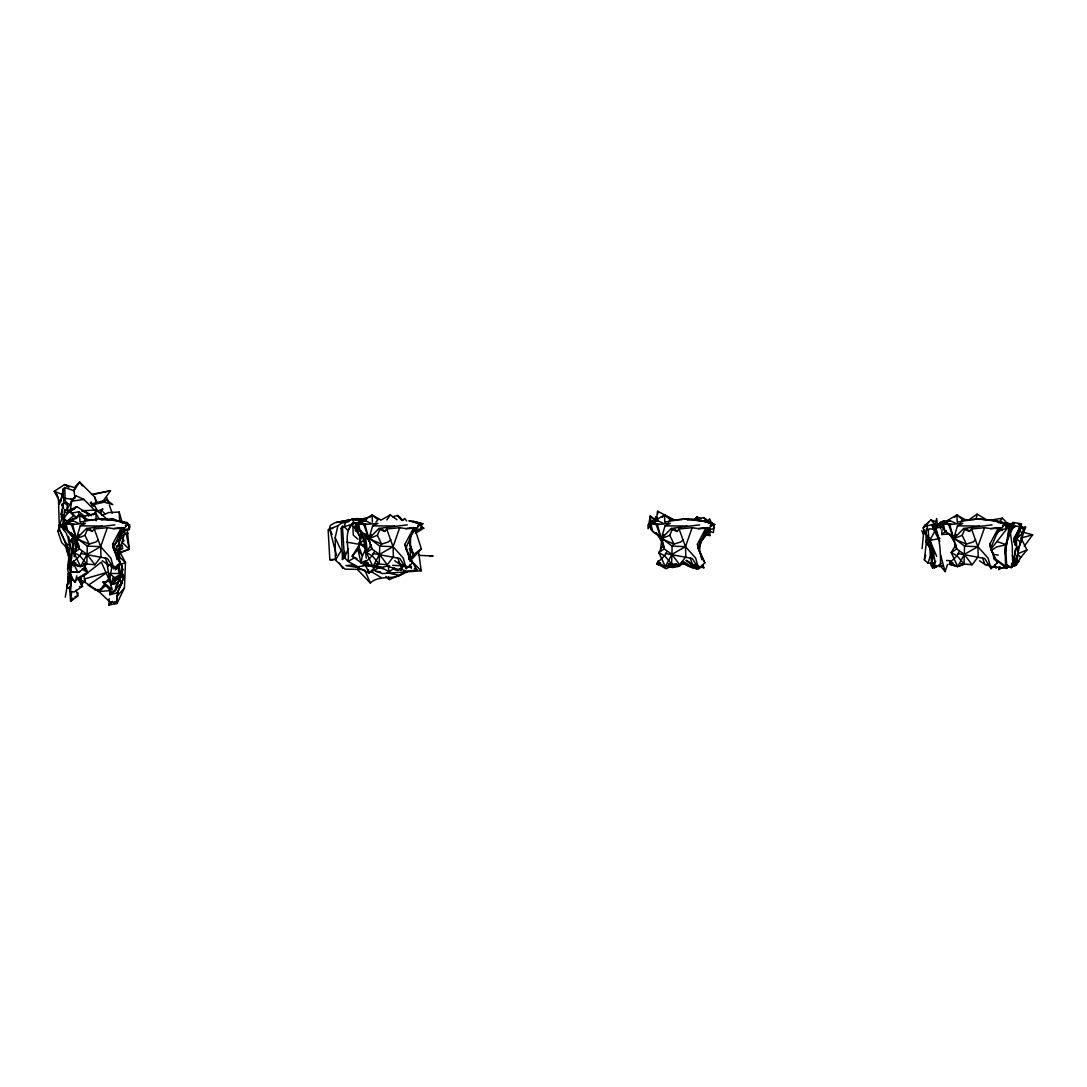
<?xml version="1.0" encoding="UTF-8"?>
<svg xmlns="http://www.w3.org/2000/svg" width="1087" height="1087" viewBox="0 0 1087 1087"><rect width="100%" height="100%" fill="white"/><g stroke="black" fill="none" stroke-linecap="round" stroke-linejoin="round"><path stroke-width="1.5" d="M120.086 552.305L125.481 562.55L124.421 587.972L117.083 603.367L109.108 604.997L109.135 598.72M935.119 562.509L931.369 565.743L931.165 549.288L923.148 528.024L925.173 524.41L926.586 525.388M995.108 566.843L1006.834 568.392L1005.597 566.205L1004.999 546.951M657.594 514.3L657.649 511.243L675.095 520.347M949.685 534.03L941.885 534.505L941.981 529.6M75.438 551.979L76.729 542.359L76.104 537.943M932.184 557.549L930.852 550.063L926.015 541.842L926.124 537.1M71.525 558.976L71.715 552.21L68.576 536.312M82.096 551.53L79.813 555.797L72.72 562.55L80.533 566.517L86.838 563.976L87.327 546.122L89.202 544.084L95.969 541.992L98.387 539.695M374.512 551.53L372.23 555.797L365.123 562.55L372.936 566.517L379.241 563.976L379.73 546.122L381.605 544.084L388.372 541.992L390.804 539.695M666.915 551.53L664.633 555.797L657.526 562.55L665.339 566.517L671.644 563.976L672.133 546.122L674.008 544.084L680.775 541.992L683.207 539.695M959.318 551.53L957.036 555.797L949.929 562.55L957.742 566.517L964.06 563.976L964.549 546.122L966.411 544.084L973.191 541.992L975.61 539.695M1008.125 566.884L1011.644 567.061L1014.606 561.259L1014.932 550.104M1015.068 545.334L1015.204 540.552L1018.329 536.652L1020.761 524.763L1016.168 535.796M63.888 525.116L64.337 510.836L66.647 513.322L68.223 510.713L76.81 506.678L91.43 515.714M366.265 558.188L364.797 545.103L365.205 534.097M1005.217 553.827L1006.114 542.889L1012.812 527.806L1012.024 528.214M934.929 526.638L934.806 529.763L932.646 527.684L934.983 525.075L936.654 518.499L937.605 526.217L931.912 525.945L937.605 524.382L943.271 520.918L946.301 521.692M84.935 564.887L84.8 568.121L78.06 572.469L71.28 571.871L70.628 564.615L74.867 566.354L78.06 572.469M388.657 566.707L400.926 570.145L401.144 565.335M410.682 534.111L410.071 559.547M1011.644 567.061L1011.793 564.167M122.084 565.254L120.181 574.561L114.515 581.681L114.733 577.713L109.013 573.311M942.225 523.798L939.467 523.934L935.812 528.418C940.214 540.456 940.622 553.365 940.472 566.028L945.092 571.653L947.497 564.506M76.47 547.033L76.729 542.359M110.208 588.488L109.828 594.752L117.192 592.795L122.111 582.931L119.461 579.276M71.022 563.202L71.715 552.21L73.536 545.837M68.929 583.705L67.897 573.759M68.467 565.539L69.038 557.332M1011.97 564.887L1014.687 566.042L1015.299 563.175L1017.255 561.177L1017.717 554.791M62.679 526.964L63.535 515.428L64.894 520.293M116.88 557.794L117.124 554.723L115.059 550.946L114.04 544.383M76.797 575.797L75.302 582.374C64.609 570.974 72.435 553.079 74.392 539.546M109.719 581.328L102.993 581.953L112.274 589.725L109.719 581.328L110.331 573.909M80.506 576.341L82.435 586.314L74.324 591.98L70.22 591.382L71.076 574.615M922.089 548.636L923.828 530.374M78.006 592.904L77.68 596.084L70.601 601.342L69.568 587.034M82.53 580.662L98.931 591.559L110.643 602.687L116.662 601.437L117.668 591.586M1011.684 564.751L1011.426 567.265L1015.204 562.142M344.701 551.381L342.5 559.533L343.193 553.038M69.242 576.993L67.571 568.949L69.079 555.443L65.75 543.255L68.44 544.832M369.512 565.063L357.868 566.707L348.017 561.408C349.905 548.568 342.568 533.975 352.677 523.092L357.501 522.833M932.877 563.134L928.108 563.161L924.358 559.887L926.613 539.967M71.728 591.505L70.601 601.342L72.775 598.067M1013.397 564.547L1016.209 565.254L1016.59 561.993M1016.97 558.718L1017.35 555.457M1018.057 550.008L1020.883 542.236L1021.902 533.703L1024.484 529.247L1019.864 527.929M70.22 591.382L71.212 583.447L70.465 574.683M687.405 520.102L703.873 517.629L714.322 525.415L713.385 532.576L708.778 531.027M116.662 601.437L117.98 591.573L124.285 576.49L121.527 572.469M656.548 519.409L657.649 511.243M660.516 549.234L661.738 540.171M120.44 534.953L119.339 542.943L114.842 551.191M1004.918 553.473L1010.665 523.948L1008.233 524.613M78.291 516.216L78.971 511.719L71.484 513.118M991.303 550.565L996.534 546.965L1006.372 544.723L1009.171 525.959L1010.665 523.948L1013.695 526.801L1009.361 532.875M361.237 530.877L359.321 543.554L365.314 548.079M933.026 565.485L932.592 568.324L931.179 563.569M72.258 549.383L72.992 544.696M1014.701 543.745L1015.204 540.552M70.22 510.632L71.728 501.175L75.9 495.754L83.889 499.422L95.33 510.89M699.484 550.158L700.816 542.196M345.204 553.052L344.362 558.039L345.258 555.036M648.885 524.016L650.243 515.931L656.602 520.836M61.157 517.29L62.584 509.11M65.261 597.171L68.671 577.876M355.802 528.133L355.3 530.945L357.419 529.722M1006.508 566.313L1011.263 567.659L1016.63 547.277L1013.709 538.391L1020.571 526.679L1012.608 525.687M1015.299 563.175L1018.628 550.076L1016.617 545.946L1016.345 538.867L1021.902 533.703L1019.579 529.07M110.657 590.214L109.828 594.752L122.111 582.931L120.181 581.042M1012.622 522.399L1021.454 523.785L1021.019 526.162L1020.761 524.763M349.335 521.543L341.386 523.2L337.921 525.66L335.217 537.644L335.421 560.05L345.055 569.153L362.881 569.439M976.14 519.083L977.077 514.151L987.173 520.089M66.986 513.947L76.81 506.678L70.669 511.216M361.509 532.114L359.321 543.554L365.816 546.598L365.463 543.391M1014.687 566.042L1016.114 558.514L1013.383 559.669M60.641 502.248L63.318 488.715L64.744 487.519L73.97 490.713L75.044 498.063M933.91 553.161L931.369 565.743L935.839 561.259M367.569 563.868L360.952 562.74L362.406 555.892L366.034 548.568M66.484 509.993L67.883 503.526L63.875 502.561L61.021 514.124L63.562 518.295M359.593 545.294L360.327 542.073M69.976 573.623L66.633 587.863L70.655 589.005M366.278 560.471L360.952 562.74L352.215 556.109L357.99 549.574L361.482 535.062M1019.688 543.201L1020.883 542.236L1024.484 529.247M70.111 573.488L66.633 587.863L69.717 587.537M702.134 558.405L698.262 548.269L701.21 539.329M927.958 536.937L925.526 532.684L926.6 528.581M59.622 524.994L57.964 531.23L58.929 534.641L61.701 542.658L67.598 548.391M654.985 519.763L655.76 516.923L658.124 518.961M928.108 563.161L930.241 555.729L930.01 549.18L932.632 551.354M923.474 533.337L924.385 530.198M924.358 559.887L925.716 555.24M1017.812 551.163L1019.66 544.94M121.391 527.548L112.613 544.139L113.374 548.324L120.032 562.849L113.836 568.691L110.847 558.066L100.656 546.679L87.327 546.122L67.842 531.38L65.111 527.181L66.253 524.586L67.897 523.757L71.416 524.6L85.533 523.39L80.248 525.863L76.443 538.676L79.433 548.935L87.123 554.356L94.854 564.764L100.996 556.816L100.656 546.679L94.284 528.975L107.328 527.698L113.578 528.635L123.823 528.2L119.026 527.657M67.815 582.55L69.215 577.836M413.794 527.548L405.016 544.139L405.777 548.324L412.435 562.849L406.239 568.691L403.25 558.066L393.073 546.679L379.73 546.122L360.245 531.38L357.514 527.181L358.669 524.586L360.3 523.757L363.819 524.6L377.936 523.39L372.651 525.863L368.846 538.676L371.836 548.935L379.526 554.356L387.257 564.764L393.399 556.816L393.073 546.679L386.687 528.975L399.731 527.698L405.981 528.635L416.239 528.2L411.429 527.657M706.197 527.548L697.433 544.139L698.18 548.324L704.852 562.849L698.642 568.691L695.653 558.066L685.476 546.679L672.133 546.122L652.648 531.38L649.917 527.181L651.072 524.586L652.703 523.757L656.222 524.6L670.339 523.39L665.054 525.863L661.263 538.676L664.252 548.935L671.929 554.356L679.66 564.764L685.815 556.816L685.476 546.679L679.09 528.975L692.134 527.698L698.384 528.635L708.642 528.2L703.832 527.657M998.6 527.548L989.836 544.139L990.597 548.324L997.255 562.849L991.059 568.691L988.069 558.066L977.879 546.679L964.549 546.122L945.051 531.38L942.334 527.181L943.475 524.586L945.119 523.757L948.625 524.6L962.742 523.39L957.457 525.863L953.666 538.676L956.655 548.935L964.332 554.356L972.063 564.764L978.218 556.816L977.879 546.679L971.493 528.975L984.55 527.698L990.787 528.635L1001.045 528.2L996.236 527.657M116.608 555.335L120.426 547.264L124.285 534.587L127.953 533.296L123.021 532.752M118.972 561.164L119.896 558.161L118.483 549.044M362.338 533.853L359.321 543.554L363.887 544.9M120.344 577.061L115.521 590.744L112.138 593.013L102.993 581.953M121.35 574.072L122.845 569.561L116.988 553.201M120.304 570.716L122.328 575.037L117.26 583.393L110.86 584.439L113.32 577.034M699.471 546.109L701.033 541.421L709.906 528.595M62.502 516.515L59.826 524.505L65.465 532.209M111.268 603.557L109.108 604.997L110.1 602.035M1003.206 567.36L998.64 569.506L999.551 566.803M107.328 527.698L100.656 546.679L87.123 554.356L80.533 566.517L73.97 552.617L78.699 544.696M399.731 527.698L393.073 546.679L379.526 554.356L372.936 566.517L366.373 552.617L371.102 544.696M692.134 527.698L685.476 546.679L671.929 554.356L665.339 566.517L658.776 552.617L663.505 544.696M984.55 527.698L977.879 546.679L964.332 554.356L957.742 566.517L951.193 552.617L955.908 544.696M59.282 504.205L62.706 494.789M113.605 545.864L119.488 538.921L122.79 529.899M120.059 577.143L115.399 587.415M121.173 574.113L122.845 569.561M998.64 569.506L999.741 566.599M119.488 538.921L122.913 530.062M931.056 557.522L933.407 551.435M360.449 540.66L359.321 543.554L364.335 539.886M86.933 564.302L80.234 566.64L72.068 564.18L73.4 560.824M379.336 564.302L372.637 566.64L364.471 564.18L365.803 560.824M671.739 564.302L665.04 566.64L656.874 564.18L658.206 560.824M964.142 564.302L957.457 566.64L949.291 564.18L950.609 560.824M114.515 581.681L116.282 577.374M67.883 503.526L67.245 505.061L63.875 502.561M84.976 535.347L87.395 529.518L86.58 528.431L76.443 538.676L89.202 544.084L84.976 535.347L76.443 538.676L71.416 524.6M377.379 535.347L379.798 529.518L378.983 528.431L368.846 538.676L381.605 544.084L377.379 535.347L368.846 538.676L363.819 524.6M669.782 535.347L672.201 529.518L671.386 528.431L661.263 538.676L674.008 544.084L669.782 535.347L661.263 538.676L656.222 524.6M962.185 535.347L964.617 529.518L963.789 528.431L953.666 538.676L966.411 544.084L962.185 535.347L953.666 538.676L948.625 524.6M1021.454 523.785L1019.035 527.032L1020.571 526.679L1013.56 542.087M113.374 548.324L120.562 531.692M405.777 548.324L412.965 531.692M698.18 548.324L705.368 531.692M990.597 548.324L997.784 531.692M344.171 526.067L345.544 522.969M354.973 557.563L348.017 561.408L344.416 557.577L348.424 548.636M71.973 577.143L70.709 579.914L73.984 580.404M1022.364 533.921L1025.612 527.032L1019.443 528.282M100.561 513.648L102.708 509.11L96.403 511.529M119.991 585.458L124.285 576.49L121.431 572.672M94.379 513.947L96.376 509.952L107.559 519.613M117.926 582.333L110.86 584.439L113.659 578.895M342.5 559.533L341.169 528.445L342.5 525.85M936.681 556.34L929.915 540.307L935.649 529.641M357.541 523.717L352.677 523.092L348.044 530.565L344.171 526.719L341.169 528.445M66.823 509.735L71.728 501.175L83.889 499.422M1016.209 565.254L1020.679 557.522L1026.93 549.968L1021.101 538.051L1032.65 534.831L1024.267 546.245M102.409 502.017L110.507 490.74L91.512 494.408M64.69 523.54L63.522 519.559L68.997 510.346L77 518.091M78.916 534.505L76.443 538.676L72.408 524.083M371.333 534.505L368.846 538.676L364.811 524.083M663.736 534.505L661.263 538.676L657.214 524.083M956.139 534.505L953.666 538.676L949.617 524.083M117.26 583.393L122.328 575.037L110.86 584.439M335.421 560.05L341.128 550.661L335.217 537.644M119.067 541.584L123.293 534.682L119.475 537.318M400.926 570.145L403.454 565.987M1023.098 531.122L1025.612 527.032L1022.881 528.853M672.106 564.778L679.823 565.783L682.188 561.993M352.215 556.109L360.354 543.215M1011.263 529.342L1011.875 528.445M386.85 519.885L390.355 514.885L396.972 519.722M707.936 520.999L709.594 518.784L712.08 524.206M990.705 549.411L1009.171 525.959L1005.828 526.23M108.768 578.597L98.931 591.559L89.12 585.893M1011.345 527.222L1014.375 523.363L1003.98 524.111M998.763 522.738L1002.404 518.159L1008.926 524.98M699.77 543.133L709.757 530.701M936.287 565.498L934.317 567.917L932.918 563.311M83.563 522.045L85.493 519.708L96.947 519.763M375.966 522.045L377.896 519.708L372.094 515.007L358.955 522.589M668.383 522.045L670.299 519.708L681.753 519.763M960.786 522.045L962.702 519.708L974.169 519.763M1014.225 541.666L1018.329 536.652L1015.91 534.831M87.395 529.518L92.273 531.421L94.284 528.975M379.798 529.518L384.676 531.421L386.687 528.975M672.201 529.518L677.079 531.421L679.09 528.975M964.617 529.518L969.482 531.421L971.493 528.975M1009.415 531.978L1013.695 526.801M402.992 520.401L404.704 518.39L406.674 520.89M71.185 501.243L75.9 495.754M119.271 534.206L127.913 524.124L116.486 520.7L98.795 518.662L80.52 522.086M411.674 534.206L420.316 524.124L408.889 520.7L419.854 523.01L421.987 527.344L420.873 528.866L413.617 530.184M704.077 534.206L712.732 524.124L701.292 520.7L683.601 518.662L665.326 522.086M996.494 534.206L1005.135 524.124L993.695 520.7L976.004 518.662L957.742 522.086M694.403 520.13L697.215 516.909L701.142 518.879M356.183 525.673L354.185 527.168L360.571 537.78M109.108 604.997L112.382 601.342M116.771 596.478L124.421 587.972M923.148 528.024L928.882 521.746M409.881 561.3L421.376 548.921L415.397 530.374M354.185 527.168L354.946 526.38M694.022 520.225L697.215 516.909L699.457 519.409M77.49 517.249L79.691 515.007L88.251 519.817M369.893 517.249L372.094 515.007L380.667 519.817M662.296 517.249L664.497 515.007L673.07 519.817M693.751 520.428L697.215 516.909M954.699 517.249L956.9 515.007L965.473 519.817M935.092 521.38L930.717 519.871L924.915 526.488L934.766 523.893M353.193 565.389L368.873 572.998L376.17 566.368M81.43 584.317L85.166 580.934L83.59 574.697M100.439 511.175L102.708 509.11M125.684 526.135L127.913 524.124L125.304 525.483M418.087 526.135L420.316 524.124L417.707 525.483M710.49 526.135L712.732 524.124L710.11 525.483M1002.893 526.135L1005.135 524.124L1002.527 525.483M104.189 502.153L106.648 499.938L112.803 504.64L104.189 502.153L92.178 504.898L91.294 502.045L90.289 502.724L94.868 506.229L98.21 511.882M106.309 584.955L98.931 591.559L109.964 590.608M1011.358 564.071L1014.606 561.259L1012.282 555.539M941.885 534.505L946.464 530.565M412.299 532.562L414.609 530.633M1012.187 525.116L1014.375 523.363L1008.478 524.627M114.475 552.06L120.426 547.264L118.945 542.902M408.658 559.397L413.726 555.43L409.459 542.495M399.676 568.868L397.475 570.593L393.114 568.895M83.604 575.906L101.336 562.115L110.004 581.667L106.743 562.196M81.212 583.882L85.166 580.934M70.94 570.77L68.943 566.531L71.226 564.819M941.301 563.338L935.961 567.237L934.834 565.457L934.684 559.37L929.371 537.78L931.043 540.402M64.5 502.615L61.837 504.545L62.761 507.547M357.419 569.439L370.246 582.972C380.382 573.691 395.831 581.681 405.138 571.64M73.943 537.019L71.715 538.622L74.242 556.789M120.671 533.35L125.195 530.755L124.557 529.79M412.272 555.443L421.376 548.921M409.622 558.365L413.726 555.43L409.364 542.984M936.899 566.123L934.317 567.917L933.407 563.474M967.865 520.51L977.077 514.151M88.115 585.349L107.3 572.292L84.147 579.099M67.571 568.949L70.356 567.088M380.45 566.857L388.997 571.789L394.527 568.093M713.425 525.999L714.322 525.415M60.138 502.439L54.35 491.256L64.513 484.557L74.011 487.465M64.554 502.778L61.837 504.545L63.793 508.268M75.628 580.648L87.517 573.012L86.077 568.284M667.092 566.83L672.024 563.664M93.02 514.885L95.86 513.091L98.835 518.526M415.438 533.35L423.74 528.16L420.56 527.548M401.021 573.963L405.098 571.409M925.526 532.684L926.341 532.182M114.733 577.713L120.181 574.561M66.552 522.589L79.691 515.007L85.493 519.708M651.358 522.589L664.497 515.007L670.299 519.708M943.761 522.589L956.9 515.007L962.702 519.708M353.886 520.238L356.767 518.581L366.822 519.07M380.98 520.089L390.355 514.885M117.681 551.041L122.546 548.378L122.274 545.171M420.098 525.198L422.829 523.73L416.389 522.765M122.478 531.57L125.032 530.211M118.361 550.606L122.546 548.378M712.637 525.592L714.73 524.477L709.05 522.929M1011.318 528.649L1015.638 526.366M77.544 578.189L87.517 573.012L85.126 567.237M365.246 564.493L368.873 572.998L379.798 567.332M75.533 547.304L78.468 545.851M67.829 523.187L72.815 520.714L78.441 523.295M360.232 523.187L365.218 520.714L370.844 523.295M652.635 523.187L657.635 520.714L663.247 523.295M945.038 523.187L950.038 520.714L955.65 523.295M676.223 563.745L666.005 568.759L658.763 564.615M101.879 515.496L108.727 512.548L119.19 512.072L122.315 523.051M385.668 576.423L389.35 579.561L407.204 571.979L403.984 571.028M82.938 574.901L87.517 573.012L82.286 568.786M1026.93 549.968L1017.541 553.827L1020.679 557.522M118.578 553.432L129.231 549.302L127.369 530.551M119.502 564.846L125.481 562.55L118.85 556.462M669.551 567.197L674.049 565.525M419.636 524.885L422.829 523.73L416.267 522.874M697.324 568.773L702.99 566.707M337.921 525.66L328.125 529.709L329.837 559.723L333.03 560.063M684.769 563.474L672.649 567.604L669.986 566.68M940.486 526.855L935.812 528.418L936.41 532.766L939.385 538.676M119.556 552.359L129.231 549.302L126.269 533.635M344.171 526.719L353.085 523.934M122.179 577.115L124.285 576.49M67.951 510.822L74.514 508.865M68.114 522.127L72.815 520.714M360.517 522.127L365.218 520.714M652.934 522.127L657.635 520.714M945.337 522.127L950.038 520.714M392.652 516.855L397.366 515.469L401.714 519.858M76.294 518.513L67.503 520.822L63.522 519.559M82.816 516.705L95.86 513.091L96.186 520.822M91.24 504.055L106.648 499.938M123.714 523.2L126.962 522.412L127.627 524.301M96.376 509.952L81.647 510.849L85.859 512.453L88.74 516.176M1006.073 526.679L1009.171 525.959M942.402 565.811L939.182 566.558L942.103 565.933M358.37 520.089L361.577 519.355L366.428 520.279M370.164 565.566L365.735 565.444L380.504 567.618L389.608 565.648M74.894 596.681L77.68 596.084L76.212 590.309M94.297 494.218L110.507 490.74M355.707 520.211L368.425 517.561M86.58 528.431L114.896 524.858M378.983 528.431L407.312 524.858M671.386 528.431L699.715 524.858M963.789 528.431L992.118 524.858M366.237 564.058L362.963 564.724L366.319 564.669M121.146 531.271L129.326 529.641L129.761 524.681L127.084 524.776M336.073 522.548L356.767 518.581M351.346 519.586L335.041 522.63L330.271 525.456L329.524 528.499L336.413 555.226M121.214 530.184L128.47 528.866L129.557 526.081M706.02 530.184L713.276 528.866L714.376 526.081M998.437 530.184L1005.679 528.866L1006.779 526.081M929.915 540.307L939.956 538.541M390.07 572.17L386.809 572.74L399.799 575.499M989.333 520.401L1002.404 518.159M113.578 528.635L119.828 527.766M405.981 528.635L412.231 527.766M698.384 528.635L704.634 527.766M990.787 528.635L997.037 527.766M101.363 520.089L112.722 518.567L118.51 521.352M353.818 564.751L345.938 565.634L359.294 567.74M79.433 586.64L82.435 586.314L80.601 576.952M418.454 551.095L421.212 570.811L382.461 573.569L375.287 571.069M1004.673 523.35L1007.948 523.01L1010.761 524.817M72.163 542.005L68.766 540.239L71.878 539.926M329.837 559.723L336.236 559.098M409.405 557.169L417.109 570.077L405.981 571.164L400.111 568.691M120.942 530.728L125.372 530.307L122.749 528.798M413.345 530.728L417.775 530.307L415.166 528.798M429.745 556.34L433.102 556.028L418.4 555.308M705.748 530.728L710.178 530.307L707.569 528.798M998.151 530.728L1002.581 530.307L999.972 528.798M1007.527 524.437L1012.16 524.029M69.867 572.496L80.071 571.68M114.176 603.462L117.083 603.367L116.771 600.228M94.392 589.684L100.955 589.521M80.248 525.863L102.314 526.026M372.651 525.863L394.717 526.026M665.054 525.863L687.133 526.026M957.457 525.863L979.536 526.026M60.356 531.19L57.964 531.23L59.867 531.108L59.119 524.369L60.098 527.086M119.122 566.137L119.325 573.515L110.548 573.501L111.744 568.243L110.548 565.267M63.97 524.559L59.826 524.505L64.663 530.334M711.713 524.423L714.73 524.477M332.608 528.567L329.524 528.499L332.146 534.491M940.309 522.195L943.584 522.331M392.665 565.376L401.891 565.743L398.453 562.02M668.532 566.327L677.921 566.775M946.6 560.444L951.302 560.824M960.922 563.664L972.063 564.764M668.505 563.664L679.66 564.764M376.102 563.664L387.257 564.764M83.699 563.664L94.854 564.764M949.929 562.55L953.068 562.876M657.526 562.55L660.665 562.876M365.123 562.55L368.262 562.876M72.72 562.55L75.859 562.876M1008.029 534.451L1009.266 534.573M63.793 503.186L63.793 498.104L72.897 499.463M976.004 518.662L997.784 521.094L1004.66 523.01L1006.793 527.344L1005.054 523.649M683.601 518.662L705.381 521.094L712.257 523.01L714.39 527.344L712.651 523.649M98.795 518.662L120.562 521.094L127.451 523.01L129.584 527.344L127.831 523.649M997.676 522.195L1008.885 524.314M683.75 561.707L690.517 566.042L693.628 566.449M947.47 523.852L951.804 524.437M957.756 553.487L984.7 558.501L991.059 568.691L990.474 566.368M655.067 523.852L659.401 524.437M665.353 553.487L692.283 558.501L698.642 568.691L698.071 566.368M362.664 523.852L366.998 524.437M372.95 553.487L399.88 558.501L406.239 568.691L405.668 566.368M70.261 523.852L74.595 524.437M375.912 571.3L380.586 571.911M80.547 553.487L107.477 558.501L113.836 568.691L113.265 566.368M934.113 529.423L929.507 528.798L928.271 530.497L926.613 525.741M989.374 565.104L984.863 564.425L979.509 560.743M696.971 565.104L692.46 564.425L687.106 560.743M404.554 565.104L400.057 564.425L394.69 560.743M112.151 565.104L107.654 564.425L102.287 560.743M693.234 567.169L689.09 566.504L681.644 562.495M70.696 521.339L67.503 520.822L73.481 515.89L68.997 510.346M993.586 554.329L998.233 555.117M420.683 527.63L423.74 528.16M346.767 542.128L360.042 544.465M705.3 534.709L709.947 535.592L709.893 532.508M696.074 520.333L701.02 521.284M401.171 565.525L406.144 566.531M993.695 520.7L1004.66 523.01M701.292 520.7L712.257 523.01M91.716 505.564L94.868 506.229M116.486 520.7L127.451 523.01M70.832 499.191L73.767 499.871M365.694 564.601L383.167 568.759M362.718 521.189L352.025 518.621L354.566 523.472M1022.921 532.182L1032.65 534.831M949.291 564.18L955.908 566.001M656.874 564.18L663.505 566.001M364.471 564.18L371.088 566.001M72.068 564.18L78.685 566.001M412.965 521.094L419.854 523.01M68.766 540.239L71.81 541.095M995.379 566.028L996.249 567.822L984.863 564.425L982.662 558.161M702.976 566.028L703.846 567.822L692.46 564.425L690.259 558.161M410.573 566.028L411.443 567.822L400.057 564.425L397.856 558.161M118.17 566.028L119.04 567.822L107.654 564.425L105.439 558.161M61.021 514.124L65.098 515.387M72.462 548.242L75.18 549.112M68.943 566.531L71.688 567.441M997.322 541.693L1006.372 544.723M64.513 509.667L69.038 511.203M116.581 545.891L120.426 547.264M676.807 564.656L679.823 565.783M58.413 497.357L54.35 491.256L63.128 494.83M352.433 556.626L356.944 558.514M376.061 565.729L380.504 567.618M1015.543 548.65L1018.628 550.076M373.602 566.001L376.645 567.441M681.535 562.305L693.153 568.229L692.147 565.43M690.517 566.042L696.781 569.316L695.49 566.517M64.513 484.557L67.38 486.106M371.781 571.911L381.415 577.727M937.605 524.382L940.01 525.836M414.419 568.392L417.109 570.077M950.364 534.777L945.051 531.38L943.475 524.586M657.961 534.777L652.648 531.38L651.072 524.586M365.558 534.777L360.245 531.38L358.669 524.586M73.155 534.777L67.842 531.38L66.253 524.586M83.55 510.401L89.46 514.205M1020.639 525.66L1022.813 527.1M1005.896 564.058L1011.263 567.659M993.885 557.889L1005.597 566.205M1016.345 538.867L1020.883 542.236M686.291 560.43L696.699 568.338L686.155 560.348M995.162 559.316L1006.834 568.392L1005.652 546.761M66.402 485.441L68.848 487.384M78.971 511.719L85.194 516.855M357.976 539.206L353.275 535.13L352.677 523.092M1018.084 523.608L1022.446 527.63M966.642 528.69L969.482 531.421M674.225 528.69L677.079 531.421M381.822 528.69L384.676 531.421M89.419 528.69L92.273 531.421M122.179 542.413L129.231 549.302M97.069 502.873L94.786 497.139L79.582 482.003L75.533 486.161L73.97 490.713L79.582 482.003L82.503 485.93M410.655 560.185L421.212 570.811M656.045 532.671L659.578 536.258M655.76 521.638L650.243 515.931L650.977 522.29M930.717 519.871L934.874 524.192M64.948 528.499L73.862 537.752L75.682 547.046M947.742 524.355L944.426 520.863L940.364 524.844L940.5 528.771L944.426 520.863L945.69 523.825M706.564 532.032L709.947 535.592M655.339 524.355L652.023 520.863L647.961 524.844L648.097 528.771L652.023 520.863L653.287 523.825M362.936 524.355L359.62 520.863L355.558 524.844L355.68 528.771L359.62 520.863L360.884 523.825M70.533 524.355L67.217 520.863L63.141 524.844L63.277 528.771L67.217 520.863L68.481 523.825M397.366 515.469L401.674 520.021M402.407 519.98L399.078 516.434L402.041 520.415M103.116 511.828L105.276 514.165M66.062 529.274L73.699 537.997M964.06 563.976L957.036 555.797L951.193 552.617L956.655 548.935L956.152 546.109M671.644 563.976L664.633 555.797L658.776 552.617L664.252 548.935L663.749 546.109M379.241 563.976L372.23 555.797L366.373 552.617L371.836 548.935L371.346 546.109M86.838 563.976L79.813 555.797L73.97 552.617L79.433 548.935L78.943 546.109M71.117 577.183L75.302 582.374M926.015 541.842L930.309 547.481M54.35 491.256L57.312 495.319M358.262 528.404L361.862 533.418M703.873 517.629L705.776 520.306M339.171 563.012L342.84 568.419M409.296 548.731L413.726 555.43M949.114 533.581L954.318 541.747L955.799 547.237M656.711 533.581L661.901 541.747L663.396 547.237M364.294 533.581L369.498 541.747L370.993 547.237M71.891 533.581L77.095 541.747L78.577 547.237M63.793 498.104L66.986 503.322M77.924 578.529L82.435 586.314L78.889 578.923M122.301 538.568L123.823 541.231L123.008 537.372M994.741 564.887L996.249 567.822M932.646 527.684L939.766 541.475M702.338 564.887L703.846 567.822M409.921 564.887L411.443 567.822M117.518 564.887L119.04 567.822M68.291 547.97L60.587 531.964L68.128 549.478M921.79 530.633L923.624 534.451M106.227 561.843L108.401 566.395M83.876 567.441L85.18 570.186M997.255 562.849L991.099 549.424L989.836 544.139M704.852 562.849L698.696 549.424L697.433 544.139M412.435 562.849L406.28 549.424L405.016 544.139M120.032 562.849L113.877 549.424L112.613 544.139M660.923 538.853L662.296 541.829M951.139 534.845L954.318 541.747M658.736 534.845L661.901 541.747M366.319 534.845L369.498 541.747M73.916 534.845L77.095 541.747M1016.114 558.514L1017.255 561.177M364.729 569.846L370.246 582.972M1012.771 556.816L1014.606 561.259M358.778 546.516L362.406 555.892L357.99 549.574L360.952 562.74M66.225 533.078L69.16 540.973M420.234 523.649L421.987 527.344L421.973 526.081M70.288 548.065L68.291 539.954M106.635 497.289L108.306 502.085M109.407 505.278L112.192 513.281M990.841 546.163L994.32 559.819M698.438 546.163L701.917 559.819M406.022 546.163L409.514 559.819M113.619 546.163L117.111 559.819M388.453 576.667L389.35 579.561M69.296 587.333L71.28 593.706M68.101 554.791L65.288 545.429M357.419 529.084L360.3 538.608M67.679 577.034L69.011 581.64M68.848 557.984L66.049 545.66M940.608 554.846L945.092 571.653M117.722 567.156L119.325 573.515M361.55 531.434L364.797 545.103M662.268 540.09L663.586 545.837M94.786 497.139L95.873 501.881M74.161 536.978L75.614 543.296M70.859 532.481L71.593 535.674M656.439 519.98L655.76 516.923L656.317 519.708M70.546 564.18L71.226 567.455M363.017 535.823L363.561 538.608M1010.353 532.684L1012.255 545.823L1012.568 560.24M388.249 566.232L388.997 571.789M368.439 569.737L368.873 572.998M930.513 549.071L931.98 560.226M365.354 534.886L367.243 550.905M651.167 528.785L651.33 530.143M928.176 530.687L929.303 542.155M342.487 527.44L344.416 557.577M956.9 515.007L957.226 522.195M664.497 515.007L664.809 522.195M372.094 515.007L372.406 522.195M119.19 512.072L119.611 521.407M79.691 515.007L80.003 522.195M69.391 548.446L70.098 566.612M64.744 487.519L65.125 498.675M58.453 498.974L59.187 523.187M119.353 550.212L119.434 555.144M63.318 488.715L63.318 497.941M119.692 564.262L115.507 569.629L119.692 564.262M1018.668 561.517L1011.793 566.911L1018.668 561.517"/></g></svg>
